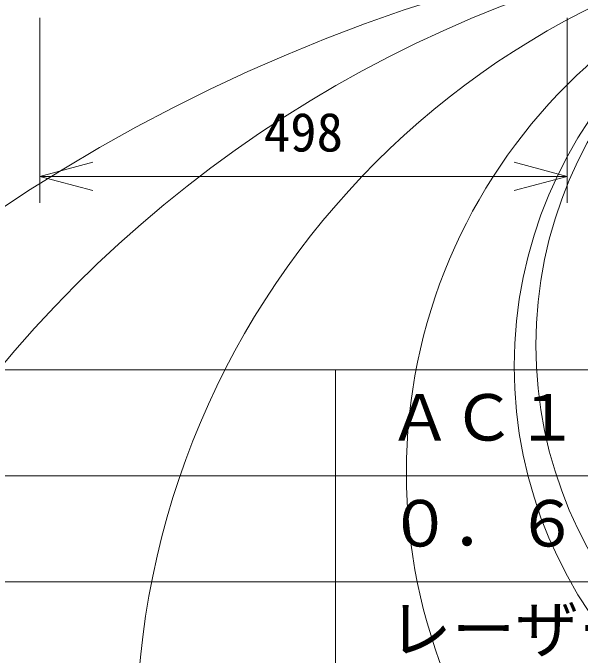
# Model space of a CAD drawing. Units: millimetres, scale not verified. Extents: x -83 to 96, y -148 to 194.
# Drawn here: x -37.73 to -10.94, y -19.96 to 10.37 of the extents above; entities that cross this region are included whole.
import ezdxf
from ezdxf.enums import TextEntityAlignment as Align

# ---------------------------------------------------------------- set-up
doc = ezdxf.new("R2010")
doc.units = ezdxf.units.MM
doc.header["$LTSCALE"] = 0.125
for name, color, linetype, lineweight in [('0-0_0', 7, 'Continuous', 18), ('0-2_WAKU', 1, 'Continuous', 18), ('0-4_SUNPO', 3, 'Continuous', 18), ('0-5_GAIKEI', 1, 'Continuous', 18)]:
    doc.layers.add(name, color=color, linetype=linetype, lineweight=lineweight)
doc.layers.add('0-1_MOJI1', color=7, linetype='Continuous')
doc.styles.add('ＭＳ ゴシック', font='')
doc.styles.get('ＭＳ ゴシック').set_extended_font_data('MS Gothic')

# ---------------------------------------------------------------- blocks, each defined once
blk = doc.blocks.new('_Open30')
at = {"layer": '0-0_0'}
blk.add_line((0, 0), (-1, 0), dxfattribs=at)
blk.add_lwpolyline([(-1, 0.26795), (0, 0), (-1, -0.26795)], dxfattribs=at)
blk = doc.blocks.new('D1')
at = {"layer": '0-4_SUNPO'}
for p, q in [((157.042, 323.6311), (157.042, 314.8893)), ((181.9423, 323.6311), (181.9423, 314.8893)), ((179.4423, 316.1393), (159.542, 316.1393))]:
    blk.add_line(p, q, dxfattribs=at)
at = {"layer": '0-4_SUNPO', "xscale": 2.5, "yscale": 2.5, "rotation": 180}
blk.add_blockref('_Open30', (157.042, 316.1393), dxfattribs=at)
at = {"layer": '0-4_SUNPO', "xscale": 2.5, "yscale": 2.5}
blk.add_blockref('_Open30', (181.9423, 316.1393), dxfattribs=at)
at = {"layer": '0-4_SUNPO', "color": 7, "style": 'ＭＳ ゴシック'}
blk.add_text('498', height=1.833, dxfattribs=at).set_placement((167.6171, 316.7643), align=Align.BOTTOM_LEFT)

msp = doc.modelspace()

# ---------------------------------------------------------------- linework, layer by layer
at = {"layer": '0-2_WAKU', "color": 4}
for p, q in [((62.5024, -6.4917), (-62.4976, -6.4917)), ((-22.4976, -56.4917), (-22.4976, -6.4917))]:
    msp.add_line(p, q, dxfattribs=at)
at = {"layer": '0-2_WAKU'}
for p, q in [((-62.4976, -11.4917), (62.5024, -11.4917)), ((-62.4976, -16.4917), (62.5024, -16.4917))]:
    msp.add_line(p, q, dxfattribs=at)
at = {"layer": '0-5_GAIKEI'}
for centre, radius in [((6.8441, -66.5464), 81.3333), ((6.7445, -43.9942), 58.7052), ((6.7395, -24.0135), 38.6487), ((7.0053, -5.3193), 20.0294), ((6.7637, -11.3502), 25.9092), ((6.7535, -6.3208), 20.8039)]:
    msp.add_circle(centre, radius, dxfattribs=at)

# ---------------------------------------------------------------- block references
at = {"layer": '0-4_SUNPO'}
msp.add_blockref('D1', (-193.4976, -313.4917), dxfattribs=at)

# ---------------------------------------------------------------- texts
at = {"layer": '0-1_MOJI1', "style": 'ＭＳ ゴシック'}
for s, p in [('ＡＣ１００Ｖ\u3000５０／６０Ｈｚ', (-19.9976, -10.4917)), ('０．６５型ＤＬＰチップ１枚\u3000ＤＬＰ方式', (-19.9976, -15.4917)), ('レーザーダイオード（クラス１）', (-19.9976, -20.4917))]:
    msp.add_text(s, height=2.199, dxfattribs=at).set_placement(p, align=Align.BOTTOM_LEFT)

doc.saveas('drawing.dxf')
